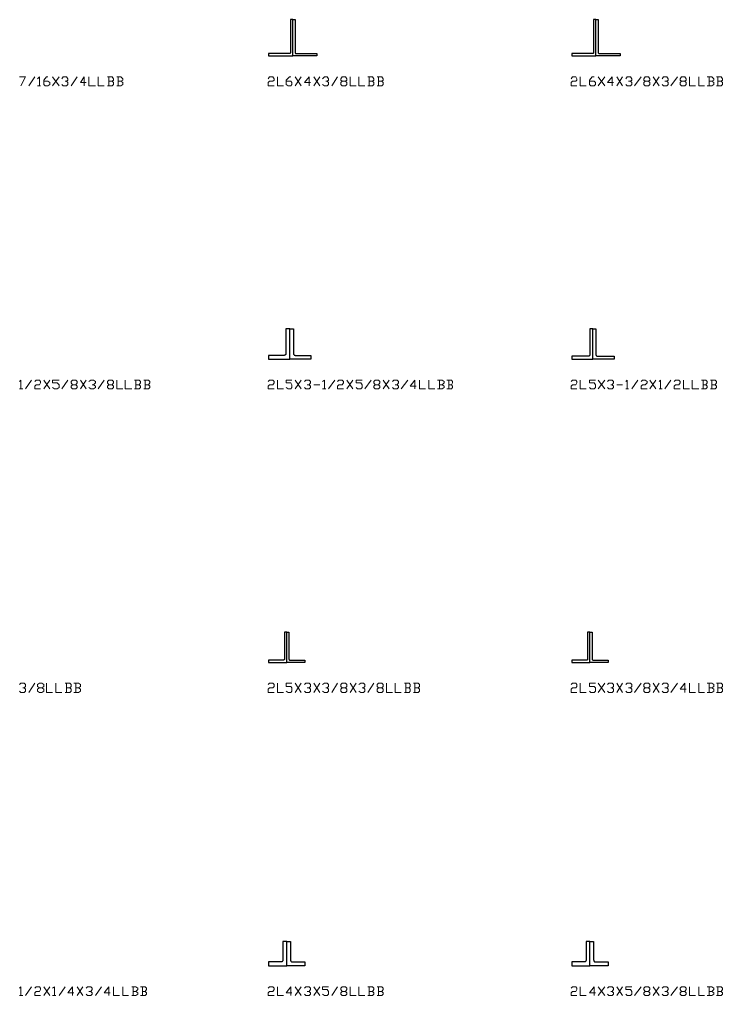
# Model space of a CAD drawing. Header units: inches. Extents: x 0 to 985, y -1555 to 12.
# Drawn here: x 858.9 to 974.9, y -754.9 to -594 of the extents above; entities that cross this region are included whole.
import ezdxf

# ---------------------------------------------------------------- set-up
doc = ezdxf.new("R2010")
doc.units = ezdxf.units.IN
doc.header["$MEASUREMENT"] = 0
doc.layers.add('AISC_STEEL', color=7, linetype='Continuous')

msp = doc.modelspace()

# ---------------------------------------------------------------- linework, layer by layer
at = {"color": 3, "lineweight": 0}
for points in [[(858.94, -603.43), (859.93, -603.43), (859.16, -604.96)], [(860.47, -604.96), (861.45, -603.43)], [(861.89, -603.76), (862.22, -603.43), (862.22, -604.96)], [(861.89, -604.96), (862.43, -604.96)], [(862.98, -604.19), (863.63, -604.19), (863.96, -604.41), (863.96, -604.74), (863.63, -604.96), (863.2, -604.96), (862.98, -604.74), (862.98, -603.98), (863.42, -603.43), (863.63, -603.43)], [(864.4, -604.96), (865.49, -603.43)], [(864.4, -603.43), (865.49, -604.96)], [(865.92, -603.76), (866.14, -603.43), (866.69, -603.43), (866.91, -603.76), (866.91, -603.98), (866.69, -604.19), (866.47, -604.19)], [(866.69, -604.19), (866.91, -604.41), (866.91, -604.74), (866.69, -604.96), (866.14, -604.96), (865.92, -604.74)], [(867.45, -604.96), (868.43, -603.43)], [(869.96, -604.41), (868.98, -604.41), (869.63, -603.43), (869.63, -604.96)], [(870.39, -603.43), (870.39, -604.96), (871.49, -604.96)], [(871.92, -603.43), (871.92, -604.96), (872.9, -604.96)], [(874.21, -604.19), (874.43, -603.98), (874.43, -603.76), (874.21, -603.43), (873.45, -603.43)], [(873.45, -604.96), (874.21, -604.96), (874.43, -604.74), (874.43, -604.41), (874.21, -604.19), (873.67, -604.19)], [(873.67, -603.43), (873.67, -604.96)], [(875.63, -604.19), (875.96, -603.98), (875.96, -603.76), (875.63, -603.43), (874.98, -603.43)], [(874.98, -604.96), (875.63, -604.96), (875.96, -604.74), (875.96, -604.41), (875.63, -604.19), (875.19, -604.19)], [(875.19, -603.43), (875.19, -604.96)], [(899.95, -603.76), (900.17, -603.43), (900.71, -603.43), (900.93, -603.76), (900.93, -603.98), (900.71, -604.19), (900.17, -604.19), (899.95, -604.41), (899.95, -604.96), (900.93, -604.96)], [(901.47, -603.43), (901.47, -604.96), (902.46, -604.96)], [(902.89, -604.19), (903.66, -604.19), (903.87, -604.41), (903.87, -604.74), (903.66, -604.96), (903.22, -604.96), (902.89, -604.74), (902.89, -603.98), (903.44, -603.43), (903.66, -603.43)], [(904.42, -604.96), (905.4, -603.43)], [(904.42, -603.43), (905.4, -604.96)], [(906.93, -604.41), (905.95, -604.41), (906.71, -603.43), (906.71, -604.96)], [(907.47, -604.96), (908.45, -603.43)], [(907.47, -603.43), (908.45, -604.96)], [(908.89, -603.76), (909.22, -603.43), (909.65, -603.43), (909.87, -603.76), (909.87, -603.98), (909.65, -604.19), (909.44, -604.19)], [(909.65, -604.19), (909.87, -604.41), (909.87, -604.74), (909.65, -604.96), (909.22, -604.96), (908.89, -604.74)], [(910.42, -604.96), (911.4, -603.43)], [(912.71, -604.19), (912.92, -604.41), (912.92, -604.74), (912.71, -604.96), (912.16, -604.96), (911.94, -604.74), (911.94, -604.41), (912.16, -604.19), (912.71, -604.19), (912.92, -603.98), (912.92, -603.76), (912.71, -603.43), (912.16, -603.43), (911.94, -603.76), (911.94, -603.98), (912.16, -604.19)], [(913.47, -603.43), (913.47, -604.96), (914.45, -604.96)], [(914.89, -603.43), (914.89, -604.96), (915.87, -604.96)], [(917.18, -604.19), (917.4, -603.98), (917.4, -603.76), (917.18, -603.43), (916.41, -603.43)], [(916.41, -604.96), (917.18, -604.96), (917.4, -604.74), (917.4, -604.41), (917.18, -604.19), (916.63, -604.19)], [(916.63, -603.43), (916.63, -604.96)], [(918.7, -604.19), (918.92, -603.98), (918.92, -603.76), (918.7, -603.43), (917.94, -603.43)], [(917.94, -604.96), (918.7, -604.96), (918.92, -604.74), (918.92, -604.41), (918.7, -604.19), (918.16, -604.19)], [(918.16, -603.43), (918.16, -604.96)], [(949.89, -603.76), (950.11, -603.43), (950.66, -603.43), (950.87, -603.76), (950.87, -603.98), (950.66, -604.19), (950.11, -604.19), (949.89, -604.41), (949.89, -604.96), (950.87, -604.96)], [(951.42, -603.43), (951.42, -604.96), (952.4, -604.96)], [(952.95, -604.19), (953.71, -604.19), (953.93, -604.41), (953.93, -604.74), (953.71, -604.96), (953.16, -604.96), (952.95, -604.74), (952.95, -603.98), (953.38, -603.43), (953.71, -603.43)], [(954.36, -604.96), (955.45, -603.43)], [(954.36, -603.43), (955.45, -604.96)], [(956.87, -604.41), (955.89, -604.41), (956.65, -603.43), (956.65, -604.96)], [(957.42, -604.96), (958.4, -603.43)], [(957.42, -603.43), (958.4, -604.96)], [(958.94, -603.76), (959.16, -603.43), (959.71, -603.43), (959.93, -603.76), (959.93, -603.98), (959.71, -604.19), (959.38, -604.19)], [(959.71, -604.19), (959.93, -604.41), (959.93, -604.74), (959.71, -604.96), (959.16, -604.96), (958.94, -604.74)], [(960.36, -604.96), (961.45, -603.43)], [(962.65, -604.19), (962.87, -604.41), (962.87, -604.74), (962.65, -604.96), (962.11, -604.96), (961.89, -604.74), (961.89, -604.41), (962.11, -604.19), (962.65, -604.19), (962.87, -603.98), (962.87, -603.76), (962.65, -603.43), (962.11, -603.43), (961.89, -603.76), (961.89, -603.98), (962.11, -604.19)], [(963.42, -604.96), (964.4, -603.43)], [(963.42, -603.43), (964.4, -604.96)], [(964.94, -603.76), (965.16, -603.43), (965.71, -603.43), (965.92, -603.76), (965.92, -603.98), (965.71, -604.19), (965.38, -604.19)], [(965.71, -604.19), (965.92, -604.41), (965.92, -604.74), (965.71, -604.96), (965.16, -604.96), (964.94, -604.74)], [(966.36, -604.96), (967.45, -603.43)], [(968.65, -604.19), (968.87, -604.41), (968.87, -604.74), (968.65, -604.96), (968.1, -604.96), (967.89, -604.74), (967.89, -604.41), (968.1, -604.19), (968.65, -604.19), (968.87, -603.98), (968.87, -603.76), (968.65, -603.43), (968.1, -603.43), (967.89, -603.76), (967.89, -603.98), (968.1, -604.19)], [(969.41, -603.43), (969.41, -604.96), (970.4, -604.96)], [(970.94, -603.43), (970.94, -604.96), (971.92, -604.96)], [(973.12, -604.19), (973.45, -603.98), (973.45, -603.76), (973.12, -603.43), (972.36, -603.43)], [(972.36, -604.96), (973.12, -604.96), (973.45, -604.74), (973.45, -604.41), (973.12, -604.19), (972.69, -604.19)], [(972.69, -603.43), (972.69, -604.96)], [(974.65, -604.19), (974.87, -603.98), (974.87, -603.76), (974.65, -603.43), (973.88, -603.43)], [(973.88, -604.96), (974.65, -604.96), (974.87, -604.74), (974.87, -604.41), (974.65, -604.19), (974.1, -604.19)], [(974.1, -603.43), (974.1, -604.96)], [(858.94, -653.7), (859.16, -653.48), (859.16, -654.9)], [(859.93, -654.9), (860.91, -653.48)], [(861.45, -653.7), (861.67, -653.48), (862.22, -653.48), (862.43, -653.7), (862.43, -653.92), (862.22, -654.25), (861.67, -654.25), (861.45, -654.47), (861.45, -654.9), (862.43, -654.9)], [(862.98, -654.9), (863.96, -653.48)], [(862.98, -653.48), (863.96, -654.9)], [(864.4, -654.68), (864.72, -654.9), (865.16, -654.9), (865.49, -654.68), (865.49, -654.25), (865.16, -653.92), (864.4, -653.92), (864.4, -653.48), (865.49, -653.48)], [(865.92, -654.9), (866.91, -653.48)], [(868.21, -654.25), (868.43, -654.47), (868.43, -654.68), (868.21, -654.9), (867.67, -654.9), (867.45, -654.68), (867.45, -654.47), (867.67, -654.25), (868.21, -654.25), (868.43, -653.92), (868.43, -653.7), (868.21, -653.48), (867.67, -653.48), (867.45, -653.7), (867.45, -653.92), (867.67, -654.25)], [(868.98, -654.9), (869.96, -653.48)], [(868.98, -653.48), (869.96, -654.9)], [(870.39, -653.7), (870.72, -653.48), (871.16, -653.48), (871.49, -653.7), (871.49, -653.92), (871.16, -654.25), (870.94, -654.25)], [(871.16, -654.25), (871.49, -654.47), (871.49, -654.68), (871.16, -654.9), (870.72, -654.9), (870.39, -654.68)], [(871.92, -654.9), (872.9, -653.48)], [(874.21, -654.25), (874.43, -654.47), (874.43, -654.68), (874.21, -654.9), (873.67, -654.9), (873.45, -654.68), (873.45, -654.47), (873.67, -654.25), (874.21, -654.25), (874.43, -653.92), (874.43, -653.7), (874.21, -653.48), (873.67, -653.48), (873.45, -653.7), (873.45, -653.92), (873.67, -654.25)], [(874.98, -653.48), (874.98, -654.9), (875.96, -654.9)], [(876.39, -653.48), (876.39, -654.9), (877.48, -654.9)], [(878.68, -654.25), (878.9, -653.92), (878.9, -653.7), (878.68, -653.48), (877.92, -653.48)], [(877.92, -654.9), (878.68, -654.9), (878.9, -654.68), (878.9, -654.47), (878.68, -654.25), (878.14, -654.25)], [(878.14, -653.48), (878.14, -654.9)], [(880.21, -654.25), (880.43, -653.92), (880.43, -653.7), (880.21, -653.48), (879.45, -653.48)], [(879.45, -654.9), (880.21, -654.9), (880.43, -654.68), (880.43, -654.47), (880.21, -654.25), (879.66, -654.25)], [(879.66, -653.48), (879.66, -654.9)], [(899.95, -653.7), (900.17, -653.48), (900.71, -653.48), (900.93, -653.7), (900.93, -653.92), (900.71, -654.25), (900.17, -654.25), (899.95, -654.47), (899.95, -654.9), (900.93, -654.9)], [(901.47, -653.48), (901.47, -654.9), (902.46, -654.9)], [(902.89, -654.68), (903.22, -654.9), (903.66, -654.9), (903.87, -654.68), (903.87, -654.25), (903.66, -653.92), (902.89, -653.92), (902.89, -653.48), (903.87, -653.48)], [(904.42, -654.9), (905.4, -653.48)], [(904.42, -653.48), (905.4, -654.9)], [(905.95, -653.7), (906.16, -653.48), (906.71, -653.48), (906.93, -653.7), (906.93, -653.92), (906.71, -654.25), (906.38, -654.25)], [(906.71, -654.25), (906.93, -654.47), (906.93, -654.68), (906.71, -654.9), (906.16, -654.9), (905.95, -654.68)], [(907.47, -654.25), (908.45, -654.25)], [(908.89, -653.7), (909.22, -653.48), (909.22, -654.9)], [(909.87, -654.9), (910.96, -653.48)], [(911.4, -653.7), (911.62, -653.48), (912.16, -653.48), (912.38, -653.7), (912.38, -653.92), (912.16, -654.25), (911.62, -654.25), (911.4, -654.47), (911.4, -654.9), (912.38, -654.9)], [(912.92, -654.9), (913.91, -653.48)], [(912.92, -653.48), (913.91, -654.9)], [(914.45, -654.68), (914.67, -654.9), (915.22, -654.9), (915.43, -654.68), (915.43, -654.25), (915.22, -653.92), (914.45, -653.92), (914.45, -653.48), (915.43, -653.48)], [(915.87, -654.9), (916.96, -653.48)], [(918.16, -654.25), (918.38, -654.47), (918.38, -654.68), (918.16, -654.9), (917.61, -654.9), (917.4, -654.68), (917.4, -654.47), (917.61, -654.25), (918.16, -654.25), (918.38, -653.92), (918.38, -653.7), (918.16, -653.48), (917.61, -653.48), (917.4, -653.7), (917.4, -653.92), (917.61, -654.25)], [(918.92, -654.9), (919.9, -653.48)], [(918.92, -653.48), (919.9, -654.9)], [(920.45, -653.7), (920.67, -653.48), (921.21, -653.48), (921.43, -653.7), (921.43, -653.92), (921.21, -654.25), (920.89, -654.25)], [(921.21, -654.25), (921.43, -654.47), (921.43, -654.68), (921.21, -654.9), (920.67, -654.9), (920.45, -654.68)], [(921.87, -654.9), (922.96, -653.48)], [(924.38, -654.47), (923.39, -654.47), (924.16, -653.48), (924.16, -654.9)], [(924.92, -653.48), (924.92, -654.9), (925.9, -654.9)], [(926.45, -653.48), (926.45, -654.9), (927.43, -654.9)], [(928.63, -654.25), (928.96, -653.92), (928.96, -653.7), (928.63, -653.48), (927.86, -653.48)], [(927.86, -654.9), (928.63, -654.9), (928.96, -654.68), (928.96, -654.47), (928.63, -654.25), (928.19, -654.25)], [(928.19, -653.48), (928.19, -654.9)], [(930.16, -654.25), (930.37, -653.92), (930.37, -653.7), (930.16, -653.48), (929.39, -653.48)], [(929.39, -654.9), (930.16, -654.9), (930.37, -654.68), (930.37, -654.47), (930.16, -654.25), (929.72, -654.25)], [(929.72, -653.48), (929.72, -654.9)], [(949.89, -653.7), (950.11, -653.48), (950.66, -653.48), (950.87, -653.7), (950.87, -653.92), (950.66, -654.25), (950.11, -654.25), (949.89, -654.47), (949.89, -654.9), (950.87, -654.9)], [(951.42, -653.48), (951.42, -654.9), (952.4, -654.9)], [(952.95, -654.68), (953.16, -654.9), (953.71, -654.9), (953.93, -654.68), (953.93, -654.25), (953.71, -653.92), (952.95, -653.92), (952.95, -653.48), (953.93, -653.48)], [(954.36, -654.9), (955.45, -653.48)], [(954.36, -653.48), (955.45, -654.9)], [(955.89, -653.7), (956.11, -653.48), (956.65, -653.48), (956.87, -653.7), (956.87, -653.92), (956.65, -654.25), (956.44, -654.25)], [(956.65, -654.25), (956.87, -654.47), (956.87, -654.68), (956.65, -654.9), (956.11, -654.9), (955.89, -654.68)], [(957.42, -654.25), (958.4, -654.25)], [(958.94, -653.7), (959.16, -653.48), (959.16, -654.9)], [(959.93, -654.9), (960.91, -653.48)], [(961.45, -653.7), (961.67, -653.48), (962.11, -653.48), (962.43, -653.7), (962.43, -653.92), (962.11, -654.25), (961.67, -654.25), (961.45, -654.47), (961.45, -654.9), (962.43, -654.9)], [(962.87, -654.9), (963.85, -653.48)], [(962.87, -653.48), (963.85, -654.9)], [(964.4, -653.7), (964.62, -653.48), (964.62, -654.9)], [(965.38, -654.9), (966.36, -653.48)], [(966.91, -653.7), (967.12, -653.48), (967.67, -653.48), (967.89, -653.7), (967.89, -653.92), (967.67, -654.25), (967.12, -654.25), (966.91, -654.47), (966.91, -654.9), (967.89, -654.9)], [(968.43, -653.48), (968.43, -654.9), (969.41, -654.9)], [(969.85, -653.48), (969.85, -654.9), (970.94, -654.9)], [(972.14, -654.25), (972.36, -653.92), (972.36, -653.7), (972.14, -653.48), (971.38, -653.48)], [(971.38, -654.9), (972.14, -654.9), (972.36, -654.68), (972.36, -654.47), (972.14, -654.25), (971.7, -654.25)], [(971.7, -653.48), (971.7, -654.9)], [(973.67, -654.25), (973.88, -653.92), (973.88, -653.7), (973.67, -653.48), (972.9, -653.48)], [(972.9, -654.9), (973.67, -654.9), (973.88, -654.68), (973.88, -654.47), (973.67, -654.25), (973.12, -654.25)], [(973.12, -653.48), (973.12, -654.9)], [(858.94, -654.9), (859.49, -654.9)], [(908.89, -654.9), (909.44, -654.9)], [(958.94, -654.9), (959.38, -654.9)], [(964.4, -654.9), (964.94, -654.9)], [(858.94, -703.65), (859.16, -703.43), (859.71, -703.43), (859.93, -703.65), (859.93, -703.98), (859.71, -704.19), (859.49, -704.19)], [(859.71, -704.19), (859.93, -704.41), (859.93, -704.74), (859.71, -704.96), (859.16, -704.96), (858.94, -704.74)], [(860.47, -704.96), (861.45, -703.43)], [(862.65, -704.19), (862.98, -704.41), (862.98, -704.74), (862.65, -704.96), (862.22, -704.96), (861.89, -704.74), (861.89, -704.41), (862.22, -704.19), (862.65, -704.19), (862.98, -703.98), (862.98, -703.65), (862.65, -703.43), (862.22, -703.43), (861.89, -703.65), (861.89, -703.98), (862.22, -704.19)], [(863.42, -703.43), (863.42, -704.96), (864.4, -704.96)], [(864.94, -703.43), (864.94, -704.96), (865.92, -704.96)], [(867.23, -704.19), (867.45, -703.98), (867.45, -703.65), (867.23, -703.43), (866.47, -703.43)], [(866.47, -704.96), (867.23, -704.96), (867.45, -704.74), (867.45, -704.41), (867.23, -704.19), (866.69, -704.19)], [(866.69, -703.43), (866.69, -704.96)], [(868.65, -704.19), (868.98, -703.98), (868.98, -703.65), (868.65, -703.43), (867.89, -703.43)], [(867.89, -704.96), (868.65, -704.96), (868.98, -704.74), (868.98, -704.41), (868.65, -704.19), (868.21, -704.19)], [(868.21, -703.43), (868.21, -704.96)], [(899.95, -703.65), (900.17, -703.43), (900.71, -703.43), (900.93, -703.65), (900.93, -703.98), (900.71, -704.19), (900.17, -704.19), (899.95, -704.41), (899.95, -704.96), (900.93, -704.96)], [(901.47, -703.43), (901.47, -704.96), (902.46, -704.96)], [(902.89, -704.74), (903.22, -704.96), (903.66, -704.96), (903.87, -704.74), (903.87, -704.19), (903.66, -703.98), (902.89, -703.98), (902.89, -703.43), (903.87, -703.43)], [(904.42, -704.96), (905.4, -703.43)], [(904.42, -703.43), (905.4, -704.96)], [(905.95, -703.65), (906.16, -703.43), (906.71, -703.43), (906.93, -703.65), (906.93, -703.98), (906.71, -704.19), (906.38, -704.19)], [(906.71, -704.19), (906.93, -704.41), (906.93, -704.74), (906.71, -704.96), (906.16, -704.96), (905.95, -704.74)], [(907.47, -704.96), (908.45, -703.43)], [(907.47, -703.43), (908.45, -704.96)], [(908.89, -703.65), (909.22, -703.43), (909.65, -703.43), (909.87, -703.65), (909.87, -703.98), (909.65, -704.19), (909.44, -704.19)], [(909.65, -704.19), (909.87, -704.41), (909.87, -704.74), (909.65, -704.96), (909.22, -704.96), (908.89, -704.74)], [(910.42, -704.96), (911.4, -703.43)], [(912.71, -704.19), (912.92, -704.41), (912.92, -704.74), (912.71, -704.96), (912.16, -704.96), (911.94, -704.74), (911.94, -704.41), (912.16, -704.19), (912.71, -704.19), (912.92, -703.98), (912.92, -703.65), (912.71, -703.43), (912.16, -703.43), (911.94, -703.65), (911.94, -703.98), (912.16, -704.19)], [(913.47, -704.96), (914.45, -703.43)], [(913.47, -703.43), (914.45, -704.96)], [(914.89, -703.65), (915.22, -703.43), (915.65, -703.43), (915.87, -703.65), (915.87, -703.98), (915.65, -704.19), (915.43, -704.19)], [(915.65, -704.19), (915.87, -704.41), (915.87, -704.74), (915.65, -704.96), (915.22, -704.96), (914.89, -704.74)], [(916.41, -704.96), (917.4, -703.43)], [(918.7, -704.19), (918.92, -704.41), (918.92, -704.74), (918.7, -704.96), (918.16, -704.96), (917.94, -704.74), (917.94, -704.41), (918.16, -704.19), (918.7, -704.19), (918.92, -703.98), (918.92, -703.65), (918.7, -703.43), (918.16, -703.43), (917.94, -703.65), (917.94, -703.98), (918.16, -704.19)], [(919.47, -703.43), (919.47, -704.96), (920.45, -704.96)], [(920.89, -703.43), (920.89, -704.96), (921.87, -704.96)], [(923.18, -704.19), (923.39, -703.98), (923.39, -703.65), (923.18, -703.43), (922.41, -703.43)], [(922.41, -704.96), (923.18, -704.96), (923.39, -704.74), (923.39, -704.41), (923.18, -704.19), (922.63, -704.19)], [(922.63, -703.43), (922.63, -704.96)], [(924.7, -704.19), (924.92, -703.98), (924.92, -703.65), (924.7, -703.43), (923.94, -703.43)], [(923.94, -704.96), (924.7, -704.96), (924.92, -704.74), (924.92, -704.41), (924.7, -704.19), (924.16, -704.19)], [(924.16, -703.43), (924.16, -704.96)], [(949.89, -703.65), (950.11, -703.43), (950.66, -703.43), (950.87, -703.65), (950.87, -703.98), (950.66, -704.19), (950.11, -704.19), (949.89, -704.41), (949.89, -704.96), (950.87, -704.96)], [(951.42, -703.43), (951.42, -704.96), (952.4, -704.96)], [(952.95, -704.74), (953.16, -704.96), (953.71, -704.96), (953.93, -704.74), (953.93, -704.19), (953.71, -703.98), (952.95, -703.98), (952.95, -703.43), (953.93, -703.43)], [(954.36, -704.96), (955.45, -703.43)], [(954.36, -703.43), (955.45, -704.96)], [(955.89, -703.65), (956.11, -703.43), (956.65, -703.43), (956.87, -703.65), (956.87, -703.98), (956.65, -704.19), (956.44, -704.19)], [(956.65, -704.19), (956.87, -704.41), (956.87, -704.74), (956.65, -704.96), (956.11, -704.96), (955.89, -704.74)], [(957.42, -704.96), (958.4, -703.43)], [(957.42, -703.43), (958.4, -704.96)], [(958.94, -703.65), (959.16, -703.43), (959.71, -703.43), (959.93, -703.65), (959.93, -703.98), (959.71, -704.19), (959.38, -704.19)], [(959.71, -704.19), (959.93, -704.41), (959.93, -704.74), (959.71, -704.96), (959.16, -704.96), (958.94, -704.74)], [(960.36, -704.96), (961.45, -703.43)], [(962.65, -704.19), (962.87, -704.41), (962.87, -704.74), (962.65, -704.96), (962.11, -704.96), (961.89, -704.74), (961.89, -704.41), (962.11, -704.19), (962.65, -704.19), (962.87, -703.98), (962.87, -703.65), (962.65, -703.43), (962.11, -703.43), (961.89, -703.65), (961.89, -703.98), (962.11, -704.19)], [(963.42, -704.96), (964.4, -703.43)], [(963.42, -703.43), (964.4, -704.96)], [(964.94, -703.65), (965.16, -703.43), (965.71, -703.43), (965.92, -703.65), (965.92, -703.98), (965.71, -704.19), (965.38, -704.19)], [(965.71, -704.19), (965.92, -704.41), (965.92, -704.74), (965.71, -704.96), (965.16, -704.96), (964.94, -704.74)], [(966.36, -704.96), (967.45, -703.43)], [(968.87, -704.41), (967.89, -704.41), (968.65, -703.43), (968.65, -704.96)], [(969.41, -703.43), (969.41, -704.96), (970.4, -704.96)], [(970.94, -703.43), (970.94, -704.96), (971.92, -704.96)], [(973.12, -704.19), (973.45, -703.98), (973.45, -703.65), (973.12, -703.43), (972.36, -703.43)], [(972.36, -704.96), (973.12, -704.96), (973.45, -704.74), (973.45, -704.41), (973.12, -704.19), (972.69, -704.19)], [(972.69, -703.43), (972.69, -704.96)], [(974.65, -704.19), (974.87, -703.98), (974.87, -703.65), (974.65, -703.43), (973.88, -703.43)], [(973.88, -704.96), (974.65, -704.96), (974.87, -704.74), (974.87, -704.41), (974.65, -704.19), (974.1, -704.19)], [(974.1, -703.43), (974.1, -704.96)], [(858.94, -753.7), (859.16, -753.48), (859.16, -754.9)], [(859.93, -754.9), (860.91, -753.48)], [(861.45, -753.7), (861.67, -753.48), (862.22, -753.48), (862.43, -753.7), (862.43, -753.92), (862.22, -754.25), (861.67, -754.25), (861.45, -754.47), (861.45, -754.9), (862.43, -754.9)], [(862.98, -754.9), (863.96, -753.48)], [(862.98, -753.48), (863.96, -754.9)], [(864.4, -753.7), (864.72, -753.48), (864.72, -754.9)], [(865.49, -754.9), (866.47, -753.48)], [(867.89, -754.47), (866.91, -754.47), (867.67, -753.48), (867.67, -754.9)], [(868.43, -754.9), (869.41, -753.48)], [(868.43, -753.48), (869.41, -754.9)], [(869.96, -753.7), (870.18, -753.48), (870.72, -753.48), (870.94, -753.7), (870.94, -753.92), (870.72, -754.25), (870.39, -754.25)], [(870.72, -754.25), (870.94, -754.47), (870.94, -754.68), (870.72, -754.9), (870.18, -754.9), (869.96, -754.68)], [(871.49, -754.9), (872.47, -753.48)], [(873.88, -754.47), (872.9, -754.47), (873.67, -753.48), (873.67, -754.9)], [(874.43, -753.48), (874.43, -754.9), (875.41, -754.9)], [(875.96, -753.48), (875.96, -754.9), (876.94, -754.9)], [(878.14, -754.25), (878.46, -753.92), (878.46, -753.7), (878.14, -753.48), (877.48, -753.48)], [(877.48, -754.9), (878.14, -754.9), (878.46, -754.68), (878.46, -754.47), (878.14, -754.25), (877.7, -754.25)], [(877.7, -753.48), (877.7, -754.9)], [(879.66, -754.25), (879.88, -753.92), (879.88, -753.7), (879.66, -753.48), (878.9, -753.48)], [(878.9, -754.9), (879.66, -754.9), (879.88, -754.68), (879.88, -754.47), (879.66, -754.25), (879.23, -754.25)], [(879.23, -753.48), (879.23, -754.9)], [(899.95, -753.7), (900.17, -753.48), (900.71, -753.48), (900.93, -753.7), (900.93, -753.92), (900.71, -754.25), (900.17, -754.25), (899.95, -754.47), (899.95, -754.9), (900.93, -754.9)], [(901.47, -753.48), (901.47, -754.9), (902.46, -754.9)], [(903.87, -754.47), (902.89, -754.47), (903.66, -753.48), (903.66, -754.9)], [(904.42, -754.9), (905.4, -753.48)], [(904.42, -753.48), (905.4, -754.9)], [(905.95, -753.7), (906.16, -753.48), (906.71, -753.48), (906.93, -753.7), (906.93, -753.92), (906.71, -754.25), (906.38, -754.25)], [(906.71, -754.25), (906.93, -754.47), (906.93, -754.68), (906.71, -754.9), (906.16, -754.9), (905.95, -754.68)], [(907.47, -754.9), (908.45, -753.48)], [(907.47, -753.48), (908.45, -754.9)], [(908.89, -754.68), (909.22, -754.9), (909.65, -754.9), (909.87, -754.68), (909.87, -754.25), (909.65, -753.92), (908.89, -753.92), (908.89, -753.48), (909.87, -753.48)], [(910.42, -754.9), (911.4, -753.48)], [(912.71, -754.25), (912.92, -754.47), (912.92, -754.68), (912.71, -754.9), (912.16, -754.9), (911.94, -754.68), (911.94, -754.47), (912.16, -754.25), (912.71, -754.25), (912.92, -753.92), (912.92, -753.7), (912.71, -753.48), (912.16, -753.48), (911.94, -753.7), (911.94, -753.92), (912.16, -754.25)], [(913.47, -753.48), (913.47, -754.9), (914.45, -754.9)], [(914.89, -753.48), (914.89, -754.9), (915.87, -754.9)], [(917.18, -754.25), (917.4, -753.92), (917.4, -753.7), (917.18, -753.48), (916.41, -753.48)], [(916.41, -754.9), (917.18, -754.9), (917.4, -754.68), (917.4, -754.47), (917.18, -754.25), (916.63, -754.25)], [(916.63, -753.48), (916.63, -754.9)], [(918.7, -754.25), (918.92, -753.92), (918.92, -753.7), (918.7, -753.48), (917.94, -753.48)], [(917.94, -754.9), (918.7, -754.9), (918.92, -754.68), (918.92, -754.47), (918.7, -754.25), (918.16, -754.25)], [(918.16, -753.48), (918.16, -754.9)], [(949.89, -753.7), (950.11, -753.48), (950.66, -753.48), (950.87, -753.7), (950.87, -753.92), (950.66, -754.25), (950.11, -754.25), (949.89, -754.47), (949.89, -754.9), (950.87, -754.9)], [(951.42, -753.48), (951.42, -754.9), (952.4, -754.9)], [(953.93, -754.47), (952.95, -754.47), (953.71, -753.48), (953.71, -754.9)], [(954.36, -754.9), (955.45, -753.48)], [(954.36, -753.48), (955.45, -754.9)], [(955.89, -753.7), (956.11, -753.48), (956.65, -753.48), (956.87, -753.7), (956.87, -753.92), (956.65, -754.25), (956.44, -754.25)], [(956.65, -754.25), (956.87, -754.47), (956.87, -754.68), (956.65, -754.9), (956.11, -754.9), (955.89, -754.68)], [(957.42, -754.9), (958.4, -753.48)], [(957.42, -753.48), (958.4, -754.9)], [(958.94, -754.68), (959.16, -754.9), (959.71, -754.9), (959.93, -754.68), (959.93, -754.25), (959.71, -753.92), (958.94, -753.92), (958.94, -753.48), (959.93, -753.48)], [(960.36, -754.9), (961.45, -753.48)], [(962.65, -754.25), (962.87, -754.47), (962.87, -754.68), (962.65, -754.9), (962.11, -754.9), (961.89, -754.68), (961.89, -754.47), (962.11, -754.25), (962.65, -754.25), (962.87, -753.92), (962.87, -753.7), (962.65, -753.48), (962.11, -753.48), (961.89, -753.7), (961.89, -753.92), (962.11, -754.25)], [(963.42, -754.9), (964.4, -753.48)], [(963.42, -753.48), (964.4, -754.9)], [(964.94, -753.7), (965.16, -753.48), (965.71, -753.48), (965.92, -753.7), (965.92, -753.92), (965.71, -754.25), (965.38, -754.25)], [(965.71, -754.25), (965.92, -754.47), (965.92, -754.68), (965.71, -754.9), (965.16, -754.9), (964.94, -754.68)], [(966.36, -754.9), (967.45, -753.48)], [(968.65, -754.25), (968.87, -754.47), (968.87, -754.68), (968.65, -754.9), (968.1, -754.9), (967.89, -754.68), (967.89, -754.47), (968.1, -754.25), (968.65, -754.25), (968.87, -753.92), (968.87, -753.7), (968.65, -753.48), (968.1, -753.48), (967.89, -753.7), (967.89, -753.92), (968.1, -754.25)], [(969.41, -753.48), (969.41, -754.9), (970.4, -754.9)], [(970.94, -753.48), (970.94, -754.9), (971.92, -754.9)], [(973.12, -754.25), (973.45, -753.92), (973.45, -753.7), (973.12, -753.48), (972.36, -753.48)], [(972.36, -754.9), (973.12, -754.9), (973.45, -754.68), (973.45, -754.47), (973.12, -754.25), (972.69, -754.25)], [(972.69, -753.48), (972.69, -754.9)], [(974.65, -754.25), (974.87, -753.92), (974.87, -753.7), (974.65, -753.48), (973.88, -753.48)], [(973.88, -754.9), (974.65, -754.9), (974.87, -754.68), (974.87, -754.47), (974.65, -754.25), (974.1, -754.25)], [(974.1, -753.48), (974.1, -754.9)], [(858.94, -754.9), (859.49, -754.9)], [(864.4, -754.9), (864.94, -754.9)]]:
    msp.add_lwpolyline(points, dxfattribs=at)
at = {"layer": 'AISC_STEEL'}
for points in [[(900, -600), (904, -600), (904, -594), (903.62, -594), (903.62, -599.44), (903.62, -599.46), (903.62, -599.49), (903.61, -599.51), (903.6, -599.53), (903.59, -599.55), (903.57, -599.57), (903.55, -599.59), (903.53, -599.6), (903.51, -599.61), (903.49, -599.62), (903.46, -599.62), (903.44, -599.62), (900, -599.62)], [(908, -600), (904, -600), (904, -594), (904.38, -594), (904.38, -599.44), (904.38, -599.46), (904.38, -599.49), (904.39, -599.51), (904.4, -599.53), (904.41, -599.55), (904.43, -599.57), (904.45, -599.59), (904.47, -599.6), (904.49, -599.61), (904.51, -599.62), (904.54, -599.62), (904.56, -599.62), (908, -599.62)], [(950, -600), (954, -600), (954, -594), (953.62, -594), (953.62, -599.44), (953.62, -599.46), (953.62, -599.49), (953.61, -599.51), (953.6, -599.53), (953.59, -599.55), (953.57, -599.57), (953.55, -599.59), (953.53, -599.6), (953.51, -599.61), (953.49, -599.62), (953.46, -599.62), (953.44, -599.62), (950, -599.62)], [(958, -600), (954, -600), (954, -594), (954.38, -594), (954.38, -599.44), (954.38, -599.46), (954.38, -599.49), (954.39, -599.51), (954.4, -599.53), (954.41, -599.55), (954.43, -599.57), (954.45, -599.59), (954.47, -599.6), (954.49, -599.61), (954.51, -599.62), (954.54, -599.62), (954.56, -599.62), (958, -599.62)], [(900, -650), (903.5, -650), (903.5, -645), (902.88, -645), (902.88, -649.06), (902.87, -649.09), (902.87, -649.12), (902.86, -649.15), (902.85, -649.18), (902.84, -649.2), (902.83, -649.23), (902.81, -649.25), (902.79, -649.27), (902.77, -649.29), (902.75, -649.31), (902.73, -649.33), (902.7, -649.34), (902.68, -649.35), (902.65, -649.36), (902.62, -649.37), (902.59, -649.37), (902.56, -649.38), (900, -649.38)], [(907, -650), (903.5, -650), (903.5, -645), (904.12, -645), (904.12, -649.06), (904.13, -649.09), (904.13, -649.12), (904.14, -649.15), (904.15, -649.18), (904.16, -649.2), (904.17, -649.23), (904.19, -649.25), (904.21, -649.27), (904.23, -649.29), (904.25, -649.31), (904.27, -649.33), (904.3, -649.34), (904.32, -649.35), (904.35, -649.36), (904.38, -649.37), (904.41, -649.37), (904.44, -649.38), (907, -649.38)], [(950, -650), (953.5, -650), (953.5, -645), (953, -645), (953, -649.25), (953, -649.28), (952.99, -649.31), (952.99, -649.33), (952.98, -649.36), (952.96, -649.38), (952.95, -649.41), (952.93, -649.43), (952.91, -649.45), (952.88, -649.46), (952.86, -649.48), (952.83, -649.49), (952.81, -649.49), (952.78, -649.5), (952.75, -649.5), (950, -649.5)], [(957, -650), (953.5, -650), (953.5, -645), (954, -645), (954, -649.25), (954, -649.28), (954.01, -649.31), (954.01, -649.33), (954.02, -649.36), (954.04, -649.38), (954.05, -649.41), (954.07, -649.43), (954.09, -649.45), (954.12, -649.46), (954.14, -649.48), (954.17, -649.49), (954.19, -649.49), (954.22, -649.5), (954.25, -649.5), (957, -649.5)], [(900, -700), (903, -700), (903, -695), (902.62, -695), (902.62, -699.44), (902.62, -699.46), (902.62, -699.49), (902.61, -699.51), (902.6, -699.53), (902.59, -699.55), (902.57, -699.57), (902.55, -699.59), (902.53, -699.6), (902.51, -699.61), (902.49, -699.62), (902.46, -699.62), (902.44, -699.62), (900, -699.62)], [(906, -700), (903, -700), (903, -695), (903.38, -695), (903.38, -699.44), (903.38, -699.46), (903.38, -699.49), (903.39, -699.51), (903.4, -699.53), (903.41, -699.55), (903.43, -699.57), (903.45, -699.59), (903.47, -699.6), (903.49, -699.61), (903.51, -699.62), (903.54, -699.62), (903.56, -699.62), (906, -699.62)], [(950, -700), (953, -700), (953, -695), (952.62, -695), (952.62, -699.44), (952.62, -699.46), (952.62, -699.49), (952.61, -699.51), (952.6, -699.53), (952.59, -699.55), (952.57, -699.57), (952.55, -699.59), (952.53, -699.6), (952.51, -699.61), (952.49, -699.62), (952.46, -699.62), (952.44, -699.62), (950, -699.62)], [(956, -700), (953, -700), (953, -695), (953.38, -695), (953.38, -699.44), (953.38, -699.46), (953.38, -699.49), (953.39, -699.51), (953.4, -699.53), (953.41, -699.55), (953.43, -699.57), (953.45, -699.59), (953.47, -699.6), (953.49, -699.61), (953.51, -699.62), (953.54, -699.62), (953.56, -699.62), (956, -699.62)], [(900, -750), (903, -750), (903, -746), (902.38, -746), (902.38, -749.06), (902.37, -749.09), (902.37, -749.12), (902.36, -749.15), (902.35, -749.18), (902.34, -749.2), (902.33, -749.23), (902.31, -749.25), (902.29, -749.27), (902.27, -749.29), (902.25, -749.31), (902.23, -749.33), (902.2, -749.34), (902.18, -749.35), (902.15, -749.36), (902.12, -749.37), (902.09, -749.37), (902.06, -749.38), (900, -749.38)], [(906, -750), (903, -750), (903, -746), (903.62, -746), (903.62, -749.06), (903.63, -749.09), (903.63, -749.12), (903.64, -749.15), (903.65, -749.18), (903.66, -749.2), (903.67, -749.23), (903.69, -749.25), (903.71, -749.27), (903.73, -749.29), (903.75, -749.31), (903.77, -749.33), (903.8, -749.34), (903.82, -749.35), (903.85, -749.36), (903.88, -749.37), (903.91, -749.37), (903.94, -749.38), (906, -749.38)], [(950, -750), (953, -750), (953, -746), (952.38, -746), (952.38, -749.06), (952.37, -749.09), (952.37, -749.12), (952.36, -749.15), (952.35, -749.18), (952.34, -749.2), (952.33, -749.23), (952.31, -749.25), (952.29, -749.27), (952.27, -749.29), (952.25, -749.31), (952.23, -749.33), (952.2, -749.34), (952.18, -749.35), (952.15, -749.36), (952.12, -749.37), (952.09, -749.37), (952.06, -749.38), (950, -749.38)], [(956, -750), (953, -750), (953, -746), (953.62, -746), (953.62, -749.06), (953.63, -749.09), (953.63, -749.12), (953.64, -749.15), (953.65, -749.18), (953.66, -749.2), (953.67, -749.23), (953.69, -749.25), (953.71, -749.27), (953.73, -749.29), (953.75, -749.31), (953.77, -749.33), (953.8, -749.34), (953.82, -749.35), (953.85, -749.36), (953.88, -749.37), (953.91, -749.37), (953.94, -749.38), (956, -749.38)]]:
    msp.add_lwpolyline(points, close=True, dxfattribs=at)

doc.saveas('drawing.dxf')
